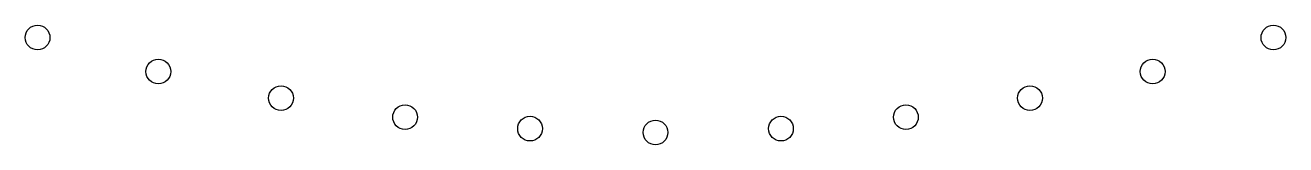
# Model space of a CAD drawing. Header units: millimetres. Extents: x -25.5 to 25.5, y -83.5 to -78.7.
import ezdxf

# ---------------------------------------------------------------- set-up
doc = ezdxf.new("R2010")
doc.units = ezdxf.units.MM
doc.layers.get('0').update_dxf_attribs({"linetype": 'CONTINUOUS'})

msp = doc.modelspace()

# ---------------------------------------------------------------- linework, layer by layer
for centre in [(-24.959, -79.159), (24.959, -79.159), (-20.08, -80.535), (20.08, -80.535), (-15.126, -81.61), (15.126, -81.61), (-10.115, -82.381), (10.115, -82.381), (-5.067, -82.845), (5.067, -82.845), (0, -83)]:
    msp.add_circle(centre, 0.5)

doc.saveas('drawing.dxf')
